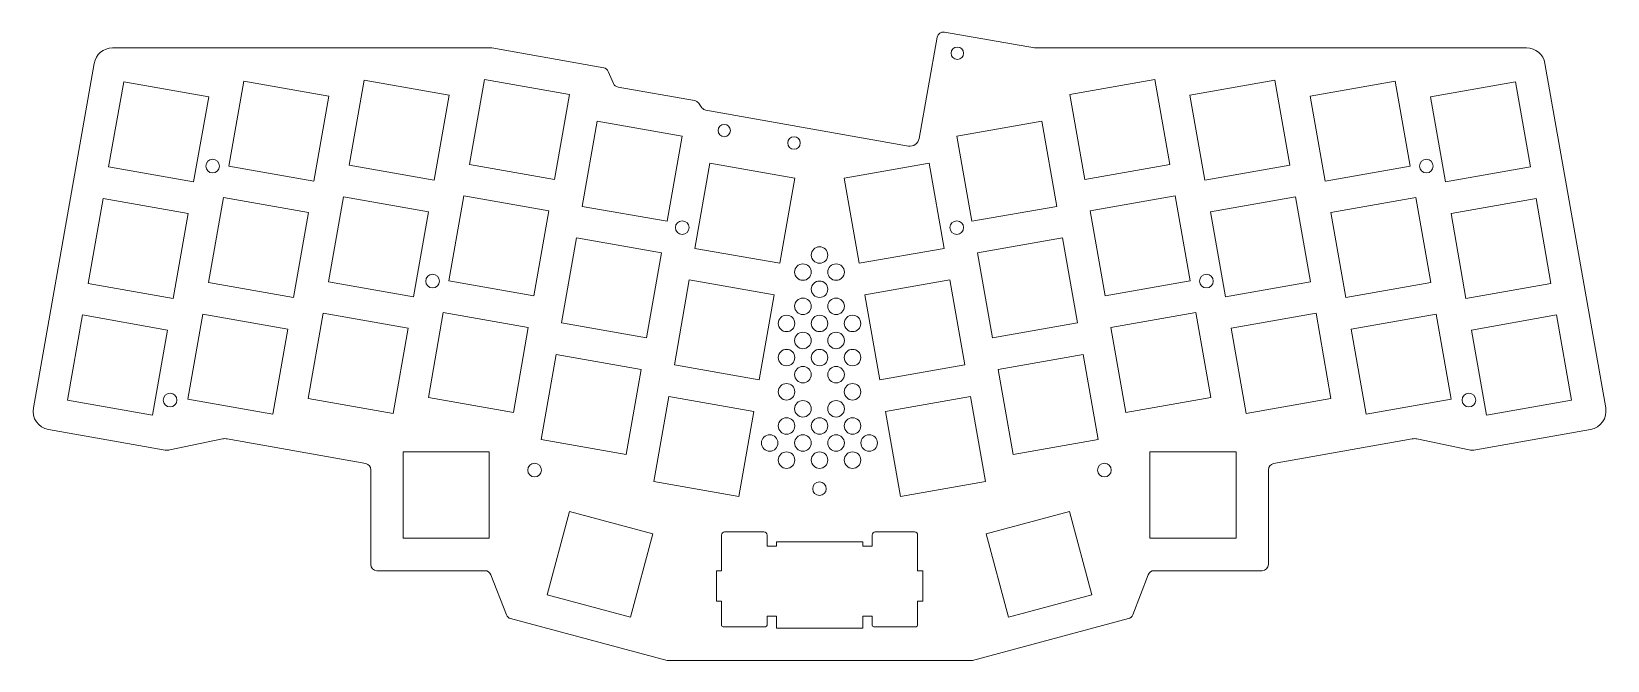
# Model space of a CAD drawing. Header units: millimetres. Extents: x 23 to 277, y -205 to -103.
import ezdxf

# ---------------------------------------------------------------- set-up
doc = ezdxf.new("R2010")
doc.units = ezdxf.units.MM
doc.header["$MEASUREMENT"] = 0
doc.layers.add('top', color=7, linetype='Continuous', lineweight=0)

msp = doc.modelspace()

# ---------------------------------------------------------------- linework, layer by layer
at = {"layer": 'top', "color": 18, "lineweight": 9, "true_color": 0x000000}
for points, knots in [([(276.62, -164.06), (276.62, -164.06), (266.84, -108.59), (266.84, -108.59), (266.59, -107.15), (265.34, -106.11), (263.89, -106.11), (263.89, -106.11), (184.63, -106.11), (184.63, -106.11), (184.63, -106.11), (170.12, -103.57), (170.12, -103.57), (169.57, -103.47), (169.06, -103.83), (168.96, -104.38), (168.96, -104.38), (166.05, -120.69), (166.05, -120.69), (165.9, -121.5), (165.12, -122.05), (164.31, -121.9), (164.31, -121.9), (131.7, -116.14), (131.7, -116.14), (131.45, -116.09), (131.22, -115.95), (131.07, -115.74), (131.07, -115.74), (130.5, -114.96), (130.5, -114.96), (130.34, -114.76), (130.12, -114.62), (129.87, -114.57), (129.87, -114.57), (117.55, -112.4), (117.55, -112.4), (117.22, -112.34), (116.94, -112.12), (116.8, -111.81), (116.8, -111.81), (115.98, -109.9), (115.98, -109.9), (115.85, -109.59), (115.57, -109.37), (115.24, -109.31), (115.24, -109.31), (97.25, -106.11), (97.25, -106.11), (97.25, -106.11), (36.14, -106.11), (36.14, -106.11), (34.68, -106.11), (33.44, -107.15), (33.19, -108.59), (33.19, -108.59), (23.38, -164.05), (23.38, -164.05), (23.09, -165.69), (24.18, -167.24), (25.81, -167.53), (25.81, -167.53), (44.62, -170.84), (44.62, -170.84), (44.87, -170.89), (45.13, -170.88), (45.38, -170.83), (45.38, -170.83), (53.84, -169.04), (53.84, -169.04), (54.09, -168.99), (54.35, -168.99), (54.6, -169.03), (54.6, -169.03), (76.91, -173.03), (76.91, -173.03), (77.39, -173.11), (77.73, -173.53), (77.73, -174.01), (77.73, -174.01), (77.73, -189.26), (77.73, -189.26), (77.73, -189.81), (78.18, -190.26), (78.73, -190.26), (78.73, -190.26), (96.13, -190.26), (96.13, -190.26), (96.55, -190.26), (96.92, -190.51), (97.07, -190.9), (97.07, -190.9), (99.58, -197.37), (99.58, -197.37), (99.7, -197.67), (99.95, -197.9), (100.25, -197.98), (100.25, -197.98), (125.44, -204.71), (125.44, -204.71), (125.44, -204.71), (174.63, -204.71), (174.63, -204.71), (174.63, -204.71), (199.77, -197.98), (199.77, -197.98), (200.08, -197.9), (200.33, -197.67), (200.44, -197.37), (200.44, -197.37), (202.95, -190.9), (202.95, -190.9), (203.1, -190.51), (203.47, -190.26), (203.88, -190.26), (203.88, -190.26), (221.3, -190.26), (221.3, -190.26), (221.85, -190.26), (222.3, -189.81), (222.3, -189.26), (222.3, -189.26), (222.3, -174), (222.3, -174), (222.3, -173.52), (222.65, -173.1), (223.12, -173.02), (223.12, -173.02), (245.46, -169.03), (245.46, -169.03), (245.71, -168.99), (245.97, -168.99), (246.22, -169.04), (246.22, -169.04), (254.64, -170.83), (254.64, -170.83), (254.89, -170.88), (255.15, -170.89), (255.4, -170.84), (255.4, -170.84), (274.19, -167.53), (274.19, -167.53), (275.82, -167.24), (276.91, -165.69), (276.62, -164.06)], [0, 0, 0, 0, 1, 1, 1, 2, 2, 2, 3, 3, 3, 4, 4, 4, 5, 5, 5, 6, 6, 6, 7, 7, 7, 8, 8, 8, 9, 9, 9, 10, 10, 10, 11, 11, 11, 12, 12, 12, 13, 13, 13, 14, 14, 14, 15, 15, 15, 16, 16, 16, 17, 17, 17, 18, 18, 18, 19, 19, 19, 20, 20, 20, 21, 21, 21, 22, 22, 22, 23, 23, 23, 24, 24, 24, 25, 25, 25, 26, 26, 26, 27, 27, 27, 28, 28, 28, 29, 29, 29, 30, 30, 30, 31, 31, 31, 32, 32, 32, 33, 33, 33, 34, 34, 34, 35, 35, 35, 36, 36, 36, 37, 37, 37, 38, 38, 38, 39, 39, 39, 40, 40, 40, 41, 41, 41, 42, 42, 42, 43, 43, 43, 44, 44, 44, 45, 45, 45, 46, 46, 46, 47, 47, 47, 48, 48, 48, 48]), ([(172.2, -105.97), (172.75, -105.97), (173.2, -106.42), (173.2, -106.97), (173.2, -107.52), (172.75, -107.97), (172.2, -107.97), (171.65, -107.97), (171.2, -107.52), (171.2, -106.97), (171.2, -106.42), (171.65, -105.97), (172.2, -105.97)], [0, 0, 0, 0, 1, 1, 1, 2, 2, 2, 3, 3, 3, 4, 4, 4, 4]), ([(37.93, -111.58), (37.93, -111.58), (51.62, -114), (51.62, -114), (51.62, -114), (49.2, -127.69), (49.2, -127.69), (49.2, -127.69), (35.51, -125.27), (35.51, -125.27), (35.51, -125.27), (37.93, -111.58), (37.93, -111.58)], [0, 0, 0, 0, 1, 1, 1, 2, 2, 2, 3, 3, 3, 4, 4, 4, 4]), ([(57.29, -111.44), (57.29, -111.44), (70.98, -113.86), (70.98, -113.86), (70.98, -113.86), (68.57, -127.55), (68.57, -127.55), (68.57, -127.55), (54.88, -125.13), (54.88, -125.13), (54.88, -125.13), (57.29, -111.44), (57.29, -111.44)], [0, 0, 0, 0, 1, 1, 1, 2, 2, 2, 3, 3, 3, 4, 4, 4, 4]), ([(76.66, -111.31), (76.66, -111.31), (90.35, -113.72), (90.35, -113.72), (90.35, -113.72), (87.94, -127.41), (87.94, -127.41), (87.94, -127.41), (74.25, -124.99), (74.25, -124.99), (74.25, -124.99), (76.66, -111.31), (76.66, -111.31)], [0, 0, 0, 0, 1, 1, 1, 2, 2, 2, 3, 3, 3, 4, 4, 4, 4]), ([(96.03, -111.17), (96.03, -111.17), (109.72, -113.58), (109.72, -113.58), (109.72, -113.58), (107.3, -127.27), (107.3, -127.27), (107.3, -127.27), (93.62, -124.85), (93.62, -124.85), (93.62, -124.85), (96.03, -111.17), (96.03, -111.17)], [0, 0, 0, 0, 1, 1, 1, 2, 2, 2, 3, 3, 3, 4, 4, 4, 4]), ([(203.99, -111.17), (203.99, -111.17), (206.4, -124.86), (206.4, -124.86), (206.4, -124.86), (192.71, -127.27), (192.71, -127.27), (192.71, -127.27), (190.3, -113.58), (190.3, -113.58), (190.3, -113.58), (203.99, -111.17), (203.99, -111.17)], [0, 0, 0, 0, 1, 1, 1, 2, 2, 2, 3, 3, 3, 4, 4, 4, 4]), ([(223.35, -111.31), (223.35, -111.31), (225.77, -124.99), (225.77, -124.99), (225.77, -124.99), (212.08, -127.41), (212.08, -127.41), (212.08, -127.41), (209.67, -113.72), (209.67, -113.72), (209.67, -113.72), (223.35, -111.31), (223.35, -111.31)], [0, 0, 0, 0, 1, 1, 1, 2, 2, 2, 3, 3, 3, 4, 4, 4, 4]), ([(242.72, -111.44), (242.72, -111.44), (245.14, -125.13), (245.14, -125.13), (245.14, -125.13), (231.45, -127.55), (231.45, -127.55), (231.45, -127.55), (229.03, -113.86), (229.03, -113.86), (229.03, -113.86), (242.72, -111.44), (242.72, -111.44)], [0, 0, 0, 0, 1, 1, 1, 2, 2, 2, 3, 3, 3, 4, 4, 4, 4]), ([(262.09, -111.58), (262.09, -111.58), (264.51, -125.27), (264.51, -125.27), (264.51, -125.27), (250.82, -127.69), (250.82, -127.69), (250.82, -127.69), (248.4, -114), (248.4, -114), (248.4, -114), (262.09, -111.58), (262.09, -111.58)], [0, 0, 0, 0, 1, 1, 1, 2, 2, 2, 3, 3, 3, 4, 4, 4, 4]), ([(114.18, -117.92), (114.18, -117.92), (127.87, -120.34), (127.87, -120.34), (127.87, -120.34), (125.46, -134.02), (125.46, -134.02), (125.46, -134.02), (111.77, -131.61), (111.77, -131.61), (111.77, -131.61), (114.18, -117.92), (114.18, -117.92)], [0, 0, 0, 0, 1, 1, 1, 2, 2, 2, 3, 3, 3, 4, 4, 4, 4]), ([(134.66, -118.41), (135.21, -118.41), (135.66, -118.86), (135.66, -119.41), (135.66, -119.97), (135.21, -120.41), (134.66, -120.41), (134.1, -120.41), (133.66, -119.97), (133.66, -119.41), (133.66, -118.86), (134.1, -118.41), (134.66, -118.41)], [0, 0, 0, 0, 1, 1, 1, 2, 2, 2, 3, 3, 3, 4, 4, 4, 4]), ([(185.83, -117.92), (185.83, -117.92), (188.25, -131.61), (188.25, -131.61), (188.25, -131.61), (174.56, -134.02), (174.56, -134.02), (174.56, -134.02), (172.14, -120.34), (172.14, -120.34), (172.14, -120.34), (185.83, -117.92), (185.83, -117.92)], [0, 0, 0, 0, 1, 1, 1, 2, 2, 2, 3, 3, 3, 4, 4, 4, 4]), ([(145.9, -120.41), (146.46, -120.41), (146.9, -120.86), (146.9, -121.41), (146.9, -121.97), (146.46, -122.41), (145.9, -122.41), (145.35, -122.41), (144.9, -121.97), (144.9, -121.41), (144.9, -120.86), (145.35, -120.41), (145.9, -120.41)], [0, 0, 0, 0, 1, 1, 1, 2, 2, 2, 3, 3, 3, 4, 4, 4, 4]), ([(53.36, -125.13), (53.36, -125.74), (52.87, -126.23), (52.26, -126.23), (51.65, -126.23), (51.16, -125.74), (51.16, -125.13), (51.16, -124.52), (51.65, -124.03), (52.26, -124.03), (52.87, -124.03), (53.36, -124.52), (53.36, -125.13)], [0, 0, 0, 0, 1, 1, 1, 2, 2, 2, 3, 3, 3, 4, 4, 4, 4]), ([(247.74, -124.03), (248.35, -124.03), (248.84, -124.52), (248.84, -125.13), (248.84, -125.74), (248.35, -126.23), (247.74, -126.23), (247.13, -126.23), (246.64, -125.74), (246.64, -125.13), (246.64, -124.52), (247.13, -124.03), (247.74, -124.03)], [0, 0, 0, 0, 1, 1, 1, 2, 2, 2, 3, 3, 3, 4, 4, 4, 4]), ([(132.34, -124.68), (132.34, -124.68), (146.03, -127.09), (146.03, -127.09), (146.03, -127.09), (143.61, -140.78), (143.61, -140.78), (143.61, -140.78), (129.92, -138.37), (129.92, -138.37), (129.92, -138.37), (132.34, -124.68), (132.34, -124.68)], [0, 0, 0, 0, 1, 1, 1, 2, 2, 2, 3, 3, 3, 4, 4, 4, 4]), ([(167.68, -124.68), (167.68, -124.68), (170.09, -138.37), (170.09, -138.37), (170.09, -138.37), (156.41, -140.78), (156.41, -140.78), (156.41, -140.78), (153.99, -127.09), (153.99, -127.09), (153.99, -127.09), (167.68, -124.68), (167.68, -124.68)], [0, 0, 0, 0, 1, 1, 1, 2, 2, 2, 3, 3, 3, 4, 4, 4, 4]), ([(34.62, -130.34), (34.62, -130.34), (48.31, -132.76), (48.31, -132.76), (48.31, -132.76), (45.89, -146.45), (45.89, -146.45), (45.89, -146.45), (32.2, -144.03), (32.2, -144.03), (32.2, -144.03), (34.62, -130.34), (34.62, -130.34)], [0, 0, 0, 0, 1, 1, 1, 2, 2, 2, 3, 3, 3, 4, 4, 4, 4]), ([(51.57, -143.89), (51.57, -143.89), (53.99, -130.21), (53.99, -130.21), (53.99, -130.21), (67.68, -132.62), (67.68, -132.62), (67.68, -132.62), (65.26, -146.31), (65.26, -146.31), (65.26, -146.31), (51.57, -143.89), (51.57, -143.89)], [0, 0, 0, 0, 1, 1, 1, 2, 2, 2, 3, 3, 3, 4, 4, 4, 4]), ([(87.04, -132.48), (87.04, -132.48), (84.63, -146.17), (84.63, -146.17), (84.63, -146.17), (70.94, -143.76), (70.94, -143.76), (70.94, -143.76), (73.36, -130.07), (73.36, -130.07), (73.36, -130.07), (87.04, -132.48), (87.04, -132.48)], [0, 0, 0, 0, 1, 1, 1, 2, 2, 2, 3, 3, 3, 4, 4, 4, 4]), ([(106.41, -132.34), (106.41, -132.34), (104, -146.03), (104, -146.03), (104, -146.03), (90.31, -143.62), (90.31, -143.62), (90.31, -143.62), (92.72, -129.93), (92.72, -129.93), (92.72, -129.93), (106.41, -132.34), (106.41, -132.34)], [0, 0, 0, 0, 1, 1, 1, 2, 2, 2, 3, 3, 3, 4, 4, 4, 4]), ([(209.71, -143.62), (209.71, -143.62), (196.02, -146.03), (196.02, -146.03), (196.02, -146.03), (193.61, -132.34), (193.61, -132.34), (193.61, -132.34), (207.29, -129.93), (207.29, -129.93), (207.29, -129.93), (209.71, -143.62), (209.71, -143.62)], [0, 0, 0, 0, 1, 1, 1, 2, 2, 2, 3, 3, 3, 4, 4, 4, 4]), ([(229.08, -143.76), (229.08, -143.76), (215.39, -146.17), (215.39, -146.17), (215.39, -146.17), (212.97, -132.48), (212.97, -132.48), (212.97, -132.48), (226.66, -130.07), (226.66, -130.07), (226.66, -130.07), (229.08, -143.76), (229.08, -143.76)], [0, 0, 0, 0, 1, 1, 1, 2, 2, 2, 3, 3, 3, 4, 4, 4, 4]), ([(232.34, -132.62), (232.34, -132.62), (246.03, -130.21), (246.03, -130.21), (246.03, -130.21), (248.44, -143.89), (248.44, -143.89), (248.44, -143.89), (234.76, -146.31), (234.76, -146.31), (234.76, -146.31), (232.34, -132.62), (232.34, -132.62)], [0, 0, 0, 0, 1, 1, 1, 2, 2, 2, 3, 3, 3, 4, 4, 4, 4]), ([(267.81, -144.03), (267.81, -144.03), (254.12, -146.45), (254.12, -146.45), (254.12, -146.45), (251.71, -132.76), (251.71, -132.76), (251.71, -132.76), (265.4, -130.34), (265.4, -130.34), (265.4, -130.34), (267.81, -144.03), (267.81, -144.03)], [0, 0, 0, 0, 1, 1, 1, 2, 2, 2, 3, 3, 3, 4, 4, 4, 4]), ([(128.99, -135.04), (128.99, -135.65), (128.5, -136.14), (127.89, -136.14), (127.28, -136.14), (126.79, -135.65), (126.79, -135.04), (126.79, -134.43), (127.28, -133.94), (127.89, -133.94), (128.5, -133.94), (128.99, -134.43), (128.99, -135.04)], [0, 0, 0, 0, 1, 1, 1, 2, 2, 2, 3, 3, 3, 4, 4, 4, 4]), ([(172.11, -133.94), (172.72, -133.94), (173.21, -134.43), (173.21, -135.04), (173.21, -135.65), (172.72, -136.14), (172.11, -136.14), (171.51, -136.14), (171.01, -135.65), (171.01, -135.04), (171.01, -134.43), (171.51, -133.94), (172.11, -133.94)], [0, 0, 0, 0, 1, 1, 1, 2, 2, 2, 3, 3, 3, 4, 4, 4, 4]), ([(124.57, -139.1), (124.57, -139.1), (122.15, -152.79), (122.15, -152.79), (122.15, -152.79), (108.46, -150.37), (108.46, -150.37), (108.46, -150.37), (110.88, -136.68), (110.88, -136.68), (110.88, -136.68), (124.57, -139.1), (124.57, -139.1)], [0, 0, 0, 0, 1, 1, 1, 2, 2, 2, 3, 3, 3, 4, 4, 4, 4]), ([(191.56, -150.37), (191.56, -150.37), (177.87, -152.79), (177.87, -152.79), (177.87, -152.79), (175.45, -139.1), (175.45, -139.1), (175.45, -139.1), (189.14, -136.68), (189.14, -136.68), (189.14, -136.68), (191.56, -150.37), (191.56, -150.37)], [0, 0, 0, 0, 1, 1, 1, 2, 2, 2, 3, 3, 3, 4, 4, 4, 4]), ([(150.01, -138.12), (150.74, -138.12), (151.33, -138.72), (151.33, -139.45), (151.33, -140.19), (150.74, -140.78), (150.01, -140.78), (149.27, -140.78), (148.68, -140.19), (148.68, -139.45), (148.68, -138.72), (149.27, -138.12), (150.01, -138.12)], [0, 0, 0, 0, 1, 1, 1, 2, 2, 2, 3, 3, 3, 4, 4, 4, 4]), ([(148.66, -142.2), (148.66, -142.93), (148.06, -143.52), (147.33, -143.52), (146.6, -143.52), (146, -142.93), (146, -142.2), (146, -141.46), (146.6, -140.87), (147.33, -140.87), (148.06, -140.87), (148.66, -141.46), (148.66, -142.2)], [0, 0, 0, 0, 1, 1, 1, 2, 2, 2, 3, 3, 3, 4, 4, 4, 4]), ([(152.67, -140.87), (153.4, -140.87), (154, -141.46), (154, -142.2), (154, -142.93), (153.4, -143.52), (152.67, -143.52), (151.94, -143.52), (151.34, -142.93), (151.34, -142.2), (151.34, -141.46), (151.94, -140.87), (152.67, -140.87)], [0, 0, 0, 0, 1, 1, 1, 2, 2, 2, 3, 3, 3, 4, 4, 4, 4]), ([(88.78, -143.65), (88.78, -144.25), (88.28, -144.75), (87.68, -144.75), (87.07, -144.75), (86.58, -144.25), (86.58, -143.65), (86.58, -143.04), (87.07, -142.55), (87.68, -142.55), (88.28, -142.55), (88.78, -143.04), (88.78, -143.65)], [0, 0, 0, 0, 1, 1, 1, 2, 2, 2, 3, 3, 3, 4, 4, 4, 4]), ([(142.72, -145.85), (142.72, -145.85), (140.3, -159.54), (140.3, -159.54), (140.3, -159.54), (126.62, -157.13), (126.62, -157.13), (126.62, -157.13), (129.03, -143.44), (129.03, -143.44), (129.03, -143.44), (142.72, -145.85), (142.72, -145.85)], [0, 0, 0, 0, 1, 1, 1, 2, 2, 2, 3, 3, 3, 4, 4, 4, 4]), ([(150.01, -143.63), (150.74, -143.63), (151.33, -144.22), (151.33, -144.95), (151.33, -145.69), (150.74, -146.28), (150.01, -146.28), (149.27, -146.28), (148.68, -145.69), (148.68, -144.95), (148.68, -144.22), (149.27, -143.63), (150.01, -143.63)], [0, 0, 0, 0, 1, 1, 1, 2, 2, 2, 3, 3, 3, 4, 4, 4, 4]), ([(170.99, -143.44), (170.99, -143.44), (173.4, -157.13), (173.4, -157.13), (173.4, -157.13), (159.71, -159.54), (159.71, -159.54), (159.71, -159.54), (157.3, -145.85), (157.3, -145.85), (157.3, -145.85), (170.99, -143.44), (170.99, -143.44)], [0, 0, 0, 0, 1, 1, 1, 2, 2, 2, 3, 3, 3, 4, 4, 4, 4]), ([(213.42, -143.65), (213.42, -144.25), (212.93, -144.75), (212.32, -144.75), (211.71, -144.75), (211.22, -144.25), (211.22, -143.65), (211.22, -143.04), (211.71, -142.55), (212.32, -142.55), (212.93, -142.55), (213.42, -143.04), (213.42, -143.65)], [0, 0, 0, 0, 1, 1, 1, 2, 2, 2, 3, 3, 3, 4, 4, 4, 4]), ([(147.33, -149.03), (146.6, -149.03), (146, -148.43), (146, -147.7), (146, -146.96), (146.6, -146.37), (147.33, -146.37), (148.06, -146.37), (148.66, -146.96), (148.66, -147.7), (148.66, -148.43), (148.06, -149.03), (147.33, -149.03)], [0, 0, 0, 0, 1, 1, 1, 2, 2, 2, 3, 3, 3, 4, 4, 4, 4]), ([(152.67, -146.37), (153.4, -146.37), (154, -146.96), (154, -147.7), (154, -148.43), (153.4, -149.03), (152.67, -149.03), (151.94, -149.03), (151.34, -148.43), (151.34, -147.7), (151.34, -146.96), (151.94, -146.37), (152.67, -146.37)], [0, 0, 0, 0, 1, 1, 1, 2, 2, 2, 3, 3, 3, 4, 4, 4, 4]), ([(28.9, -162.79), (28.9, -162.79), (31.31, -149.1), (31.31, -149.1), (31.31, -149.1), (45, -151.52), (45, -151.52), (45, -151.52), (42.59, -165.21), (42.59, -165.21), (42.59, -165.21), (28.9, -162.79), (28.9, -162.79)], [0, 0, 0, 0, 1, 1, 1, 2, 2, 2, 3, 3, 3, 4, 4, 4, 4]), ([(61.95, -165.07), (61.95, -165.07), (48.27, -162.65), (48.27, -162.65), (48.27, -162.65), (50.68, -148.97), (50.68, -148.97), (50.68, -148.97), (64.37, -151.38), (64.37, -151.38), (64.37, -151.38), (61.95, -165.07), (61.95, -165.07)], [0, 0, 0, 0, 1, 1, 1, 2, 2, 2, 3, 3, 3, 4, 4, 4, 4]), ([(67.63, -162.52), (67.63, -162.52), (70.05, -148.83), (70.05, -148.83), (70.05, -148.83), (83.74, -151.24), (83.74, -151.24), (83.74, -151.24), (81.32, -164.93), (81.32, -164.93), (81.32, -164.93), (67.63, -162.52), (67.63, -162.52)], [0, 0, 0, 0, 1, 1, 1, 2, 2, 2, 3, 3, 3, 4, 4, 4, 4]), ([(87, -162.38), (87, -162.38), (89.41, -148.69), (89.41, -148.69), (89.41, -148.69), (103.1, -151.1), (103.1, -151.1), (103.1, -151.1), (100.69, -164.79), (100.69, -164.79), (100.69, -164.79), (87, -162.38), (87, -162.38)], [0, 0, 0, 0, 1, 1, 1, 2, 2, 2, 3, 3, 3, 4, 4, 4, 4]), ([(143.36, -150.46), (143.36, -149.72), (143.95, -149.13), (144.69, -149.13), (145.42, -149.13), (146.02, -149.72), (146.02, -150.46), (146.02, -151.19), (145.42, -151.78), (144.69, -151.78), (143.95, -151.78), (143.36, -151.19), (143.36, -150.46)], [0, 0, 0, 0, 1, 1, 1, 2, 2, 2, 3, 3, 3, 4, 4, 4, 4]), ([(150.01, -149.13), (150.74, -149.13), (151.33, -149.72), (151.33, -150.46), (151.33, -151.19), (150.74, -151.78), (150.01, -151.78), (149.27, -151.78), (148.68, -151.19), (148.68, -150.46), (148.68, -149.72), (149.27, -149.13), (150.01, -149.13)], [0, 0, 0, 0, 1, 1, 1, 2, 2, 2, 3, 3, 3, 4, 4, 4, 4]), ([(155.32, -151.78), (154.59, -151.78), (153.99, -151.19), (153.99, -150.46), (153.99, -149.72), (154.59, -149.13), (155.32, -149.13), (156.06, -149.13), (156.65, -149.72), (156.65, -150.46), (156.65, -151.19), (156.06, -151.78), (155.32, -151.78)], [0, 0, 0, 0, 1, 1, 1, 2, 2, 2, 3, 3, 3, 4, 4, 4, 4]), ([(199.33, -164.79), (199.33, -164.79), (196.91, -151.1), (196.91, -151.1), (196.91, -151.1), (210.6, -148.69), (210.6, -148.69), (210.6, -148.69), (213.02, -162.38), (213.02, -162.38), (213.02, -162.38), (199.33, -164.79), (199.33, -164.79)], [0, 0, 0, 0, 1, 1, 1, 2, 2, 2, 3, 3, 3, 4, 4, 4, 4]), ([(218.7, -164.93), (218.7, -164.93), (216.28, -151.24), (216.28, -151.24), (216.28, -151.24), (229.97, -148.83), (229.97, -148.83), (229.97, -148.83), (232.38, -162.52), (232.38, -162.52), (232.38, -162.52), (218.7, -164.93), (218.7, -164.93)], [0, 0, 0, 0, 1, 1, 1, 2, 2, 2, 3, 3, 3, 4, 4, 4, 4]), ([(238.06, -165.07), (238.06, -165.07), (235.65, -151.38), (235.65, -151.38), (235.65, -151.38), (249.34, -148.97), (249.34, -148.97), (249.34, -148.97), (251.75, -162.65), (251.75, -162.65), (251.75, -162.65), (238.06, -165.07), (238.06, -165.07)], [0, 0, 0, 0, 1, 1, 1, 2, 2, 2, 3, 3, 3, 4, 4, 4, 4]), ([(257.43, -165.21), (257.43, -165.21), (255.02, -151.52), (255.02, -151.52), (255.02, -151.52), (268.71, -149.1), (268.71, -149.1), (268.71, -149.1), (271.12, -162.79), (271.12, -162.79), (271.12, -162.79), (257.43, -165.21), (257.43, -165.21)], [0, 0, 0, 0, 1, 1, 1, 2, 2, 2, 3, 3, 3, 4, 4, 4, 4]), ([(147.33, -154.53), (146.6, -154.53), (146, -153.93), (146, -153.2), (146, -152.46), (146.6, -151.87), (147.33, -151.87), (148.06, -151.87), (148.66, -152.46), (148.66, -153.2), (148.66, -153.93), (148.06, -154.53), (147.33, -154.53)], [0, 0, 0, 0, 1, 1, 1, 2, 2, 2, 3, 3, 3, 4, 4, 4, 4]), ([(152.67, -151.87), (153.4, -151.87), (154, -152.46), (154, -153.2), (154, -153.93), (153.4, -154.53), (152.67, -154.53), (151.94, -154.53), (151.34, -153.93), (151.34, -153.2), (151.34, -152.46), (151.94, -151.87), (152.67, -151.87)], [0, 0, 0, 0, 1, 1, 1, 2, 2, 2, 3, 3, 3, 4, 4, 4, 4]), ([(144.69, -154.63), (145.42, -154.63), (146.02, -155.22), (146.02, -155.96), (146.02, -156.69), (145.42, -157.28), (144.69, -157.28), (143.95, -157.28), (143.36, -156.69), (143.36, -155.96), (143.36, -155.22), (143.95, -154.63), (144.69, -154.63)], [0, 0, 0, 0, 1, 1, 1, 2, 2, 2, 3, 3, 3, 4, 4, 4, 4]), ([(150.01, -154.63), (150.74, -154.63), (151.33, -155.22), (151.33, -155.96), (151.33, -156.69), (150.74, -157.28), (150.01, -157.28), (149.27, -157.28), (148.68, -156.69), (148.68, -155.96), (148.68, -155.22), (149.27, -154.63), (150.01, -154.63)], [0, 0, 0, 0, 1, 1, 1, 2, 2, 2, 3, 3, 3, 4, 4, 4, 4]), ([(155.32, -157.28), (154.59, -157.28), (153.99, -156.69), (153.99, -155.96), (153.99, -155.22), (154.59, -154.63), (155.32, -154.63), (156.06, -154.63), (156.65, -155.22), (156.65, -155.96), (156.65, -156.69), (156.06, -157.28), (155.32, -157.28)], [0, 0, 0, 0, 1, 1, 1, 2, 2, 2, 3, 3, 3, 4, 4, 4, 4]), ([(121.26, -157.86), (121.26, -157.86), (118.84, -171.55), (118.84, -171.55), (118.84, -171.55), (105.15, -169.13), (105.15, -169.13), (105.15, -169.13), (107.57, -155.44), (107.57, -155.44), (107.57, -155.44), (121.26, -157.86), (121.26, -157.86)], [0, 0, 0, 0, 1, 1, 1, 2, 2, 2, 3, 3, 3, 4, 4, 4, 4]), ([(147.33, -160.03), (146.6, -160.03), (146, -159.43), (146, -158.7), (146, -157.97), (146.6, -157.37), (147.33, -157.37), (148.06, -157.37), (148.66, -157.97), (148.66, -158.7), (148.66, -159.43), (148.06, -160.03), (147.33, -160.03)], [0, 0, 0, 0, 1, 1, 1, 2, 2, 2, 3, 3, 3, 4, 4, 4, 4]), ([(152.67, -157.37), (153.4, -157.37), (154, -157.97), (154, -158.7), (154, -159.43), (153.4, -160.03), (152.67, -160.03), (151.94, -160.03), (151.34, -159.43), (151.34, -158.7), (151.34, -157.97), (151.94, -157.37), (152.67, -157.37)], [0, 0, 0, 0, 1, 1, 1, 2, 2, 2, 3, 3, 3, 4, 4, 4, 4]), ([(194.86, -169.13), (194.86, -169.13), (181.17, -171.55), (181.17, -171.55), (181.17, -171.55), (178.76, -157.86), (178.76, -157.86), (178.76, -157.86), (192.45, -155.44), (192.45, -155.44), (192.45, -155.44), (194.86, -169.13), (194.86, -169.13)], [0, 0, 0, 0, 1, 1, 1, 2, 2, 2, 3, 3, 3, 4, 4, 4, 4]), ([(45.4, -163.9), (44.8, -163.9), (44.3, -163.41), (44.3, -162.8), (44.3, -162.19), (44.8, -161.7), (45.4, -161.7), (46.01, -161.7), (46.5, -162.19), (46.5, -162.8), (46.5, -163.41), (46.01, -163.9), (45.4, -163.9)], [0, 0, 0, 0, 1, 1, 1, 2, 2, 2, 3, 3, 3, 4, 4, 4, 4]), ([(123.31, -175.89), (123.31, -175.89), (125.72, -162.2), (125.72, -162.2), (125.72, -162.2), (139.41, -164.61), (139.41, -164.61), (139.41, -164.61), (137, -178.3), (137, -178.3), (137, -178.3), (123.31, -175.89), (123.31, -175.89)], [0, 0, 0, 0, 1, 1, 1, 2, 2, 2, 3, 3, 3, 4, 4, 4, 4]), ([(144.69, -160.13), (145.42, -160.13), (146.02, -160.72), (146.02, -161.46), (146.02, -162.19), (145.42, -162.79), (144.69, -162.79), (143.95, -162.79), (143.36, -162.19), (143.36, -161.46), (143.36, -160.72), (143.95, -160.13), (144.69, -160.13)], [0, 0, 0, 0, 1, 1, 1, 2, 2, 2, 3, 3, 3, 4, 4, 4, 4]), ([(155.32, -162.79), (154.59, -162.79), (153.99, -162.19), (153.99, -161.46), (153.99, -160.72), (154.59, -160.13), (155.32, -160.13), (156.06, -160.13), (156.65, -160.72), (156.65, -161.46), (156.65, -162.19), (156.06, -162.79), (155.32, -162.79)], [0, 0, 0, 0, 1, 1, 1, 2, 2, 2, 3, 3, 3, 4, 4, 4, 4]), ([(163.02, -178.3), (163.02, -178.3), (160.61, -164.61), (160.61, -164.61), (160.61, -164.61), (174.3, -162.2), (174.3, -162.2), (174.3, -162.2), (176.71, -175.89), (176.71, -175.89), (176.71, -175.89), (163.02, -178.3), (163.02, -178.3)], [0, 0, 0, 0, 1, 1, 1, 2, 2, 2, 3, 3, 3, 4, 4, 4, 4]), ([(254.6, -163.9), (253.99, -163.9), (253.5, -163.41), (253.5, -162.8), (253.5, -162.19), (253.99, -161.7), (254.6, -161.7), (255.2, -161.7), (255.7, -162.19), (255.7, -162.8), (255.7, -163.41), (255.2, -163.9), (254.6, -163.9)], [0, 0, 0, 0, 1, 1, 1, 2, 2, 2, 3, 3, 3, 4, 4, 4, 4]), ([(147.33, -165.53), (146.6, -165.53), (146, -164.93), (146, -164.2), (146, -163.47), (146.6, -162.87), (147.33, -162.87), (148.06, -162.87), (148.66, -163.47), (148.66, -164.2), (148.66, -164.93), (148.06, -165.53), (147.33, -165.53)], [0, 0, 0, 0, 1, 1, 1, 2, 2, 2, 3, 3, 3, 4, 4, 4, 4]), ([(152.67, -162.87), (153.4, -162.87), (154, -163.47), (154, -164.2), (154, -164.93), (153.4, -165.53), (152.67, -165.53), (151.94, -165.53), (151.34, -164.93), (151.34, -164.2), (151.34, -163.47), (151.94, -162.87), (152.67, -162.87)], [0, 0, 0, 0, 1, 1, 1, 2, 2, 2, 3, 3, 3, 4, 4, 4, 4]), ([(144.69, -165.63), (145.42, -165.63), (146.02, -166.22), (146.02, -166.96), (146.02, -167.69), (145.42, -168.29), (144.69, -168.29), (143.95, -168.29), (143.36, -167.69), (143.36, -166.96), (143.36, -166.22), (143.95, -165.63), (144.69, -165.63)], [0, 0, 0, 0, 1, 1, 1, 2, 2, 2, 3, 3, 3, 4, 4, 4, 4]), ([(150.01, -165.63), (150.74, -165.63), (151.33, -166.22), (151.33, -166.96), (151.33, -167.69), (150.74, -168.29), (150.01, -168.29), (149.27, -168.29), (148.68, -167.69), (148.68, -166.96), (148.68, -166.22), (149.27, -165.63), (150.01, -165.63)], [0, 0, 0, 0, 1, 1, 1, 2, 2, 2, 3, 3, 3, 4, 4, 4, 4]), ([(155.32, -168.29), (154.59, -168.29), (153.99, -167.69), (153.99, -166.96), (153.99, -166.22), (154.59, -165.63), (155.32, -165.63), (156.06, -165.63), (156.65, -166.22), (156.65, -166.96), (156.65, -167.69), (156.06, -168.29), (155.32, -168.29)], [0, 0, 0, 0, 1, 1, 1, 2, 2, 2, 3, 3, 3, 4, 4, 4, 4]), ([(143.31, -169.7), (143.31, -170.44), (142.72, -171.03), (141.98, -171.03), (141.25, -171.03), (140.65, -170.44), (140.65, -169.7), (140.65, -168.97), (141.25, -168.37), (141.98, -168.37), (142.72, -168.37), (143.31, -168.97), (143.31, -169.7)], [0, 0, 0, 0, 1, 1, 1, 2, 2, 2, 3, 3, 3, 4, 4, 4, 4]), ([(146, -169.7), (146, -168.97), (146.6, -168.37), (147.33, -168.37), (148.06, -168.37), (148.66, -168.97), (148.66, -169.7), (148.66, -170.44), (148.06, -171.03), (147.33, -171.03), (146.6, -171.03), (146, -170.44), (146, -169.7)], [0, 0, 0, 0, 1, 1, 1, 2, 2, 2, 3, 3, 3, 4, 4, 4, 4]), ([(152.67, -168.37), (153.4, -168.37), (154, -168.97), (154, -169.7), (154, -170.44), (153.4, -171.03), (152.67, -171.03), (151.94, -171.03), (151.34, -170.44), (151.34, -169.7), (151.34, -168.97), (151.94, -168.37), (152.67, -168.37)], [0, 0, 0, 0, 1, 1, 1, 2, 2, 2, 3, 3, 3, 4, 4, 4, 4]), ([(159.33, -169.7), (159.33, -170.44), (158.74, -171.03), (158, -171.03), (157.27, -171.03), (156.67, -170.44), (156.67, -169.7), (156.67, -168.97), (157.27, -168.37), (158, -168.37), (158.74, -168.37), (159.33, -168.97), (159.33, -169.7)], [0, 0, 0, 0, 1, 1, 1, 2, 2, 2, 3, 3, 3, 4, 4, 4, 4]), ([(96.82, -185.04), (96.82, -185.04), (82.92, -185.04), (82.92, -185.04), (82.92, -185.04), (82.92, -171.14), (82.92, -171.14), (82.92, -171.14), (96.82, -171.14), (96.82, -171.14), (96.82, -171.14), (96.82, -185.04), (96.82, -185.04)], [0, 0, 0, 0, 1, 1, 1, 2, 2, 2, 3, 3, 3, 4, 4, 4, 4]), ([(144.69, -171.13), (145.42, -171.13), (146.02, -171.72), (146.02, -172.46), (146.02, -173.19), (145.42, -173.79), (144.69, -173.79), (143.95, -173.79), (143.36, -173.19), (143.36, -172.46), (143.36, -171.72), (143.95, -171.13), (144.69, -171.13)], [0, 0, 0, 0, 1, 1, 1, 2, 2, 2, 3, 3, 3, 4, 4, 4, 4]), ([(150.01, -171.13), (150.74, -171.13), (151.33, -171.72), (151.33, -172.46), (151.33, -173.19), (150.74, -173.79), (150.01, -173.79), (149.27, -173.79), (148.68, -173.19), (148.68, -172.46), (148.68, -171.72), (149.27, -171.13), (150.01, -171.13)], [0, 0, 0, 0, 1, 1, 1, 2, 2, 2, 3, 3, 3, 4, 4, 4, 4]), ([(156.65, -172.46), (156.65, -173.19), (156.06, -173.79), (155.32, -173.79), (154.59, -173.79), (153.99, -173.19), (153.99, -172.46), (153.99, -171.72), (154.59, -171.13), (155.32, -171.13), (156.06, -171.13), (156.65, -171.72), (156.65, -172.46)], [0, 0, 0, 0, 1, 1, 1, 2, 2, 2, 3, 3, 3, 4, 4, 4, 4]), ([(217.1, -185.04), (217.1, -185.04), (203.2, -185.04), (203.2, -185.04), (203.2, -185.04), (203.2, -171.14), (203.2, -171.14), (203.2, -171.14), (217.1, -171.14), (217.1, -171.14), (217.1, -171.14), (217.1, -185.04), (217.1, -185.04)], [0, 0, 0, 0, 1, 1, 1, 2, 2, 2, 3, 3, 3, 4, 4, 4, 4]), ([(104.11, -175.17), (103.5, -175.17), (103.01, -174.68), (103.01, -174.07), (103.01, -173.47), (103.5, -172.97), (104.11, -172.97), (104.72, -172.97), (105.21, -173.47), (105.21, -174.07), (105.21, -174.68), (104.72, -175.17), (104.11, -175.17)], [0, 0, 0, 0, 1, 1, 1, 2, 2, 2, 3, 3, 3, 4, 4, 4, 4]), ([(195.89, -175.17), (195.29, -175.17), (194.79, -174.68), (194.79, -174.07), (194.79, -173.47), (195.29, -172.97), (195.89, -172.97), (196.5, -172.97), (196.99, -173.47), (196.99, -174.07), (196.99, -174.68), (196.5, -175.17), (195.89, -175.17)], [0, 0, 0, 0, 1, 1, 1, 2, 2, 2, 3, 3, 3, 4, 4, 4, 4]), ([(151.1, -177.06), (151.1, -177.67), (150.6, -178.16), (150, -178.16), (149.39, -178.16), (148.9, -177.67), (148.9, -177.06), (148.9, -176.45), (149.39, -175.96), (150, -175.96), (150.6, -175.96), (151.1, -176.45), (151.1, -177.06)], [0, 0, 0, 0, 1, 1, 1, 2, 2, 2, 3, 3, 3, 4, 4, 4, 4]), ([(119.56, -197.76), (119.56, -197.76), (106.13, -194.16), (106.13, -194.16), (106.13, -194.16), (109.73, -180.74), (109.73, -180.74), (109.73, -180.74), (123.16, -184.33), (123.16, -184.33), (123.16, -184.33), (119.56, -197.76), (119.56, -197.76)], [0, 0, 0, 0, 1, 1, 1, 2, 2, 2, 3, 3, 3, 4, 4, 4, 4]), ([(180.46, -197.76), (180.46, -197.76), (176.86, -184.33), (176.86, -184.33), (176.86, -184.33), (190.28, -180.74), (190.28, -180.74), (190.28, -180.74), (193.88, -194.16), (193.88, -194.16), (193.88, -194.16), (180.46, -197.76), (180.46, -197.76)], [0, 0, 0, 0, 1, 1, 1, 2, 2, 2, 3, 3, 3, 4, 4, 4, 4]), ([(166.63, -195.16), (166.63, -195.16), (165.8, -195.16), (165.8, -195.16), (165.8, -195.16), (165.8, -199.03), (165.8, -199.03), (165.8, -199.17), (165.69, -199.28), (165.55, -199.28), (165.55, -199.28), (158.73, -199.28), (158.73, -199.28), (158.59, -199.28), (158.48, -199.17), (158.48, -199.03), (158.48, -199.03), (158.48, -197.57), (158.48, -197.57), (158.48, -197.57), (156.97, -197.57), (156.97, -197.57), (156.97, -197.57), (156.97, -199.51), (156.97, -199.51), (156.97, -199.51), (143.06, -199.51), (143.06, -199.51), (143.06, -199.51), (143.06, -197.57), (143.06, -197.57), (143.06, -197.57), (141.55, -197.57), (141.55, -197.57), (141.55, -197.57), (141.55, -199.03), (141.55, -199.03), (141.55, -199.17), (141.43, -199.28), (141.3, -199.28), (141.3, -199.28), (134.47, -199.28), (134.47, -199.28), (134.33, -199.28), (134.22, -199.17), (134.22, -199.03), (134.22, -199.03), (134.22, -195.16), (134.22, -195.16), (134.22, -195.16), (133.39, -195.16), (133.39, -195.16), (133.39, -195.16), (133.39, -190.27), (133.39, -190.27), (133.39, -190.27), (134.22, -190.27), (134.22, -190.27), (134.22, -190.27), (134.22, -184.52), (134.22, -184.52), (134.22, -184.24), (134.45, -184.02), (134.72, -184.02), (134.72, -184.02), (141.05, -184.02), (141.05, -184.02), (141.32, -184.02), (141.55, -184.24), (141.55, -184.52), (141.55, -184.52), (141.55, -186.3), (141.55, -186.3), (141.55, -186.3), (143.06, -186.3), (143.06, -186.3), (143.06, -186.3), (143.06, -185.6), (143.06, -185.6), (143.06, -185.6), (156.97, -185.6), (156.97, -185.6), (156.97, -185.6), (156.97, -186.3), (156.97, -186.3), (156.97, -186.3), (158.48, -186.3), (158.48, -186.3), (158.48, -186.3), (158.48, -184.52), (158.48, -184.52), (158.48, -184.24), (158.71, -184.02), (158.98, -184.02), (158.98, -184.02), (165.3, -184.02), (165.3, -184.02), (165.57, -184.02), (165.8, -184.24), (165.8, -184.52), (165.8, -184.52), (165.8, -190.27), (165.8, -190.27), (165.8, -190.27), (166.63, -190.27), (166.63, -190.27), (166.63, -190.27), (166.63, -195.16), (166.63, -195.16)], [0, 0, 0, 0, 1, 1, 1, 2, 2, 2, 3, 3, 3, 4, 4, 4, 5, 5, 5, 6, 6, 6, 7, 7, 7, 8, 8, 8, 9, 9, 9, 10, 10, 10, 11, 11, 11, 12, 12, 12, 13, 13, 13, 14, 14, 14, 15, 15, 15, 16, 16, 16, 17, 17, 17, 18, 18, 18, 19, 19, 19, 20, 20, 20, 21, 21, 21, 22, 22, 22, 23, 23, 23, 24, 24, 24, 25, 25, 25, 26, 26, 26, 27, 27, 27, 28, 28, 28, 29, 29, 29, 30, 30, 30, 31, 31, 31, 32, 32, 32, 33, 33, 33, 34, 34, 34, 35, 35, 35, 36, 36, 36, 36])]:
    msp.add_open_spline(points, degree=3, knots=knots, dxfattribs=at)

doc.saveas('drawing.dxf')
